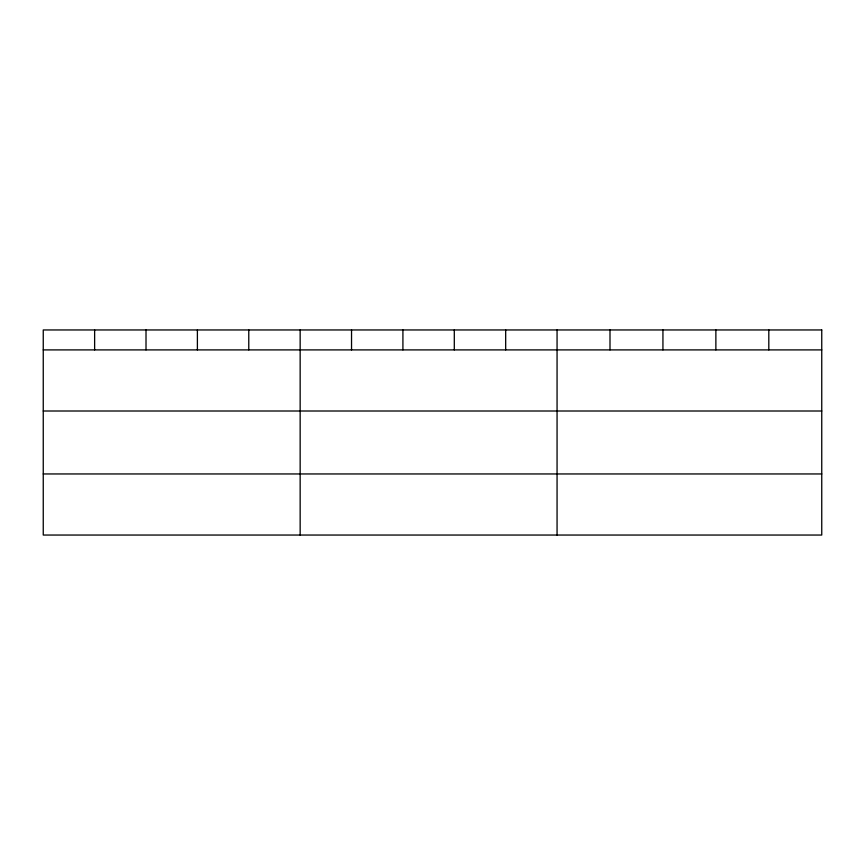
<?xml version="1.0" encoding="UTF-8"?>
<svg xmlns="http://www.w3.org/2000/svg" width="865" height="865" viewBox="0 0 865 865"><rect width="100%" height="100%" fill="white"/><g stroke="black" fill="none" stroke-linecap="round" stroke-linejoin="round"><path stroke-width="1.3" d="M43.25 349.903L821.75 349.903M43.25 411.005L821.75 411.005M43.25 473.955L821.75 473.955M768.812 329.954L768.812 349.903M715.874 329.954L715.874 349.903M662.936 329.954L662.936 349.903M609.998 329.954L609.998 349.903M557.06 329.954L557.06 535.046M505.679 329.954L505.679 349.903M454.298 329.954L454.298 349.903M402.917 329.954L402.917 349.903M351.536 329.954L351.536 349.903M300.155 329.954L300.155 535.046M248.774 329.954L248.774 349.903M197.393 329.954L197.393 349.903M146.012 329.954L146.012 349.903M94.631 329.954L94.631 349.903M821.75 329.954L43.25 329.954L43.25 535.046L821.75 535.046L821.75 329.954"/></g></svg>
